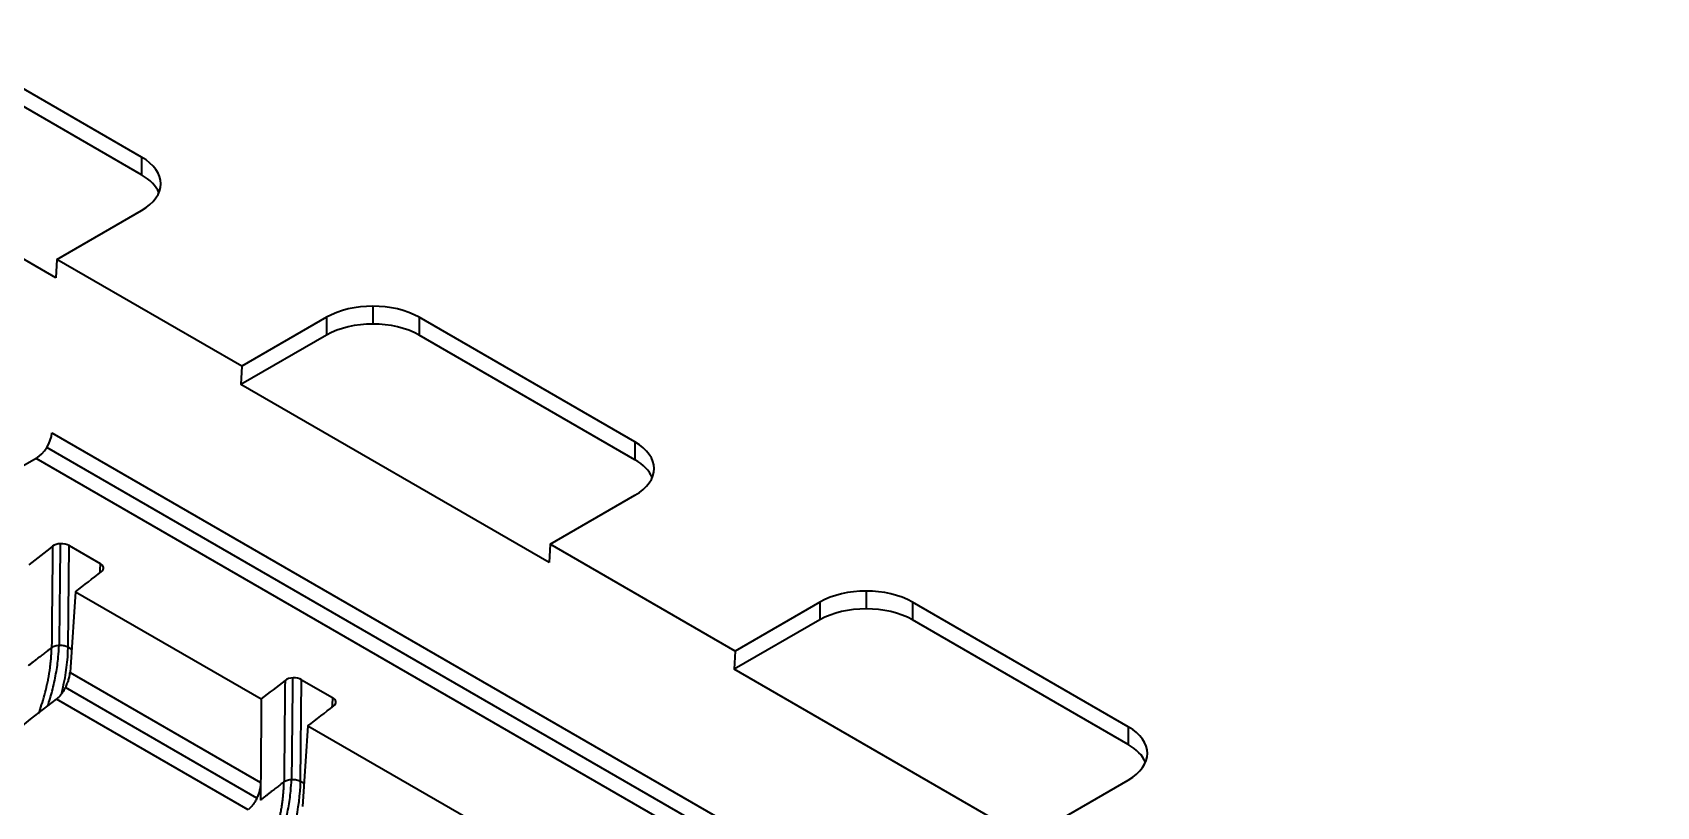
# Model space of a CAD drawing. Header units: millimetres. Extents: x 256 to 2096, y 1004 to 2403.
# Drawn here: x 1774.8 to 1849.3, y 1424.9 to 1460.4 of the extents above; entities that cross this region are included whole.
import ezdxf

# ---------------------------------------------------------------- set-up
doc = ezdxf.new("R2010")
doc.units = ezdxf.units.MM
doc.layers.add('1', color=7, linetype='Continuous', true_color=0xffffff)

msp = doc.modelspace()

# ---------------------------------------------------------------- linework, layer by layer
at = {"layer": '1', "color": 7, "linetype": 'Continuous', "lineweight": 35}
for p, q in [((1779.763, 1454.654), (1769.863, 1460.37)), ((1779.763, 1453.838), (1769.863, 1459.553)), ((1775.837, 1449.121), (1761.695, 1457.286)), ((1779.763, 1454.654), (1779.763, 1453.838)), ((1775.874, 1449.959), (1779.763, 1452.205)), ((1775.874, 1449.959), (1775.837, 1449.121)), ((1784.359, 1445.06), (1775.874, 1449.959)), ((1790.37, 1447.813), (1790.37, 1446.996)), ((1788.248, 1447.306), (1784.359, 1445.06)), ((1788.248, 1447.306), (1788.248, 1446.489)), ((1802.39, 1441.59), (1792.491, 1447.306)), ((1792.491, 1447.306), (1792.491, 1446.489)), ((1788.248, 1446.489), (1784.322, 1444.222)), ((1802.39, 1440.774), (1792.491, 1446.489)), ((1784.359, 1445.06), (1784.322, 1444.222)), ((1798.464, 1436.057), (1784.322, 1444.222)), ((1775.65, 1442.012), (1900.688, 1369.821)), ((1802.39, 1441.59), (1802.39, 1440.774)), ((1774.923, 1440.835), (1770.531, 1438.299)), ((1899.996, 1368.624), (1774.923, 1440.835)), ((1900.475, 1369.126), (1775.412, 1441.331)), ((1798.501, 1436.895), (1802.39, 1439.141)), ((1776.394, 1432.181), (1776.442, 1436.835)), ((1776.442, 1436.835), (1777.866, 1436.013)), ((1798.501, 1436.895), (1798.464, 1436.057)), ((1806.987, 1431.996), (1798.501, 1436.895)), ((1812.997, 1434.749), (1812.997, 1433.933)), ((1776.735, 1434.717), (1785.254, 1429.799)), ((1810.876, 1434.242), (1806.987, 1431.996)), ((1810.876, 1434.242), (1810.876, 1433.425)), ((1815.118, 1434.242), (1815.118, 1433.425)), ((1825.018, 1428.526), (1815.118, 1434.242)), ((1810.876, 1433.425), (1806.95, 1431.158)), ((1825.018, 1427.71), (1815.118, 1433.425)), ((1776.394, 1432.181), (1776.555, 1432.087)), ((1806.987, 1431.996), (1806.95, 1431.158)), ((1776.482, 1431.018), (1785.225, 1425.971)), ((1821.092, 1422.994), (1806.95, 1431.158)), ((1785.05, 1425.253), (1776.273, 1430.32)), ((1787.054, 1426.026), (1787.102, 1430.68)), ((1787.102, 1430.68), (1788.526, 1429.858)), ((1784.645, 1424.708), (1775.854, 1429.784)), ((1787.395, 1428.563), (1795.914, 1423.644)), ((1825.018, 1428.526), (1825.018, 1427.71)), ((1787.054, 1426.026), (1787.215, 1425.933)), ((1821.129, 1423.831), (1825.018, 1426.077))]:
    msp.add_line(p, q, dxfattribs=at)
for centre, major_axis, ratio, start_param, end_param in [((1777.642, 1453.429), (3, 0), 0.57735, 5.497787, 7.068583), ((1777.642, 1452.613), (3, 0), 0.57735, 0.237926, 0.785398), ((1790.37, 1446.081), (3, 0), 0.57735, 0.785398, 2.356194), ((1790.37, 1445.264), (3, 0), 0.57735, 0.785398, 2.356194), ((1774.941, 1441.645), (0.522, 0.859), 0.562044, 3.939413, 5.457849), ((1800.269, 1440.365), (3, 0), 0.57735, 5.497787, 7.068583), ((1800.269, 1439.549), (3, 0), 0.57735, 0.237926, 0.785398), ((1776.087, 1436.629), (0.503, 0), 0.578764, 0.786042, 2.502079), ((1777.51, 1435.808), (0.503, 0.001), 0.576477, 5.644917, 7.066619), ((1812.997, 1433.017), (3, 0), 0.57735, 0.785398, 2.356194), ((1812.997, 1432.2), (3, 0), 0.57735, 0.785398, 2.356194), ((1786.747, 1430.474), (0.503, 0), 0.578764, 0.786042, 2.502079), ((1788.169, 1429.653), (0.503, 0.001), 0.576477, 5.644917, 7.066619), ((1822.896, 1427.302), (3, 0), 0.57735, 5.497787, 7.068583), ((1822.896, 1426.485), (3, 0), 0.57735, 0.237926, 0.785398)]:
    msp.add_ellipse(centre, major_axis=major_axis, ratio=ratio, start_param=start_param, end_param=end_param, dxfattribs=at)
for points in [[(1775.684, 1436.802), (1775.321, 1436.519), (1774.957, 1436.236), (1774.595, 1435.953)], [(1775.684, 1436.802), (1775.668, 1435.252), (1775.652, 1433.703), (1775.636, 1432.153)], [(1776.735, 1434.717), (1777.128, 1435.023), (1777.521, 1435.329), (1777.914, 1435.635)], [(1777.866, 1436.013), (1777.856, 1435.866), (1777.845, 1435.72), (1777.835, 1435.573)], [(1776.735, 1434.717), (1776.651, 1433.484), (1776.566, 1432.251), (1776.482, 1431.018)], [(1786.344, 1430.648), (1785.98, 1430.365), (1785.617, 1430.082), (1785.254, 1429.799)], [(1786.344, 1430.648), (1786.328, 1429.098), (1786.312, 1427.548), (1786.296, 1425.998)], [(1785.254, 1429.799), (1785.244, 1428.523), (1785.235, 1427.247), (1785.225, 1425.971)], [(1788.526, 1429.858), (1788.515, 1429.712), (1788.505, 1429.565), (1788.495, 1429.419)], [(1787.395, 1428.563), (1787.788, 1428.869), (1788.181, 1429.175), (1788.574, 1429.481)], [(1787.395, 1428.563), (1787.31, 1427.33), (1787.226, 1426.097), (1787.142, 1424.864)], [(1785.225, 1425.971), (1785.223, 1425.699), (1785.221, 1425.428), (1785.219, 1425.156)]]:
    msp.add_open_spline(points, degree=3, dxfattribs=at)
for points, knots in [([(1776.029, 1436.918), (1776.022, 1436.228), (1776.015, 1435.538), (1776.003, 1434.417), (1775.999, 1433.986), (1775.99, 1433.123), (1775.986, 1432.692), (1775.981, 1432.261)], [0, 0, 0, 0, 0.444409, 0.444409, 0.722204, 0.722204, 1, 1, 1, 1]), ([(1775.636, 1432.153), (1775.626, 1432.145), (1775.601, 1432.126), (1775.559, 1432.092), (1775.505, 1432.05), (1775.439, 1431.999), (1775.363, 1431.939), (1775.279, 1431.872), (1775.189, 1431.802), (1775.089, 1431.724), (1774.982, 1431.641), (1774.87, 1431.553), (1774.762, 1431.469), (1774.659, 1431.389), (1774.592, 1431.336), (1774.559, 1431.311)], [0, 0, 0, 0, 0.028795, 0.068197, 0.118207, 0.178823, 0.250047, 0.330452, 0.413789, 0.50006, 0.608338, 0.71247, 0.812458, 0.908301, 1, 1, 1, 1]), ([(1775.038, 1429.113), (1775.087, 1429.248), (1775.185, 1429.536), (1775.315, 1429.977), (1775.409, 1430.355), (1775.472, 1430.655), (1775.513, 1430.878), (1775.549, 1431.098), (1775.571, 1431.266), (1775.585, 1431.382), (1775.593, 1431.448), (1775.599, 1431.514), (1775.606, 1431.579), (1775.611, 1431.644), (1775.616, 1431.709), (1775.621, 1431.773), (1775.625, 1431.838), (1775.628, 1431.901), (1775.631, 1431.965), (1775.633, 1432.028), (1775.635, 1432.091), (1775.636, 1432.132), (1775.636, 1432.153)], [0, 0, 0, 0, 0.13203, 0.27781, 0.423864, 0.496252, 0.568474, 0.640662, 0.712946, 0.735094, 0.757217, 0.779319, 0.801403, 0.823473, 0.845534, 0.867588, 0.88964, 0.911694, 0.933753, 0.955821, 0.977902, 1, 1, 1, 1]), ([(1775.462, 1429.477), (1775.536, 1429.703), (1775.602, 1429.93), (1775.731, 1430.424), (1775.79, 1430.692), (1775.884, 1431.214), (1775.92, 1431.471), (1775.962, 1431.904), (1775.974, 1432.084), (1775.979, 1432.261)], [0, 0, 0, 0, 0.239321, 0.239321, 0.518896, 0.518896, 0.798471, 0.798471, 1, 1, 1, 1]), ([(1775.636, 1432.16), (1775.657, 1432.175), (1775.682, 1432.188), (1775.736, 1432.212), (1775.766, 1432.223), (1775.829, 1432.24), (1775.862, 1432.247), (1775.931, 1432.257), (1775.966, 1432.26), (1776.038, 1432.263), (1776.074, 1432.262), (1776.145, 1432.256), (1776.18, 1432.251), (1776.248, 1432.238), (1776.28, 1432.229), (1776.341, 1432.209), (1776.369, 1432.197), (1776.394, 1432.183)], [0, 0, 0, 0, 0.125, 0.125, 0.25, 0.25, 0.375, 0.375, 0.5, 0.5, 0.625, 0.625, 0.75, 0.75, 0.875, 0.875, 1, 1, 1, 1]), ([(1776.085, 1430.013), (1776.108, 1430.101), (1776.29, 1430.846), (1776.386, 1431.578), (1776.394, 1432.181)], [0, 0, 0, 0, 0.117485, 1, 1, 1, 1]), ([(1775.854, 1429.784), (1775.893, 1429.813), (1775.931, 1429.848), (1775.987, 1429.905), (1776.006, 1429.926), (1776.033, 1429.958), (1776.043, 1429.969), (1776.061, 1429.991), (1776.07, 1430.002), (1776.115, 1430.061), (1776.15, 1430.11), (1776.199, 1430.188), (1776.215, 1430.215), (1776.239, 1430.257), (1776.247, 1430.271), (1776.262, 1430.299), (1776.269, 1430.313), (1776.305, 1430.383), (1776.332, 1430.441), (1776.361, 1430.515), (1776.367, 1430.53), (1776.378, 1430.559), (1776.384, 1430.574), (1776.399, 1430.619), (1776.409, 1430.649), (1776.435, 1430.737), (1776.45, 1430.795), (1776.463, 1430.866), (1776.466, 1430.881), (1776.47, 1430.909), (1776.476, 1430.951), (1776.481, 1430.991), (1776.482, 1431.018)], [0, 0, 0, 0, 0.125, 0.125, 0.1875, 0.1875, 0.21875, 0.21875, 0.25, 0.25, 0.375, 0.375, 0.4375, 0.4375, 0.46875, 0.46875, 0.5, 0.5, 0.625, 0.625, 0.65625, 0.65625, 0.6875, 0.6875, 0.75, 0.75, 0.875, 0.875, 0.90625, 0.90625, 0.9375, 1, 1, 1, 1]), ([(1786.689, 1430.763), (1786.682, 1430.073), (1786.675, 1429.384), (1786.663, 1428.262), (1786.659, 1427.831), (1786.65, 1426.969), (1786.645, 1426.538), (1786.641, 1426.106)], [0, 0, 0, 0, 0.444409, 0.444409, 0.722204, 0.722204, 1, 1, 1, 1]), ([(1763.293, 1419.962), (1763.797, 1420.379), (1764.313, 1420.792), (1765.355, 1421.613), (1765.881, 1422.02), (1766.672, 1422.632), (1766.936, 1422.836), (1767.462, 1423.244), (1768.25, 1423.856), (1769.037, 1424.469), (1770.085, 1425.287), (1770.609, 1425.696), (1771.658, 1426.514), (1773.231, 1427.74), (1774.805, 1428.966), (1775.854, 1429.784)], [0, 0, 0, 0, 0.125, 0.125, 0.25, 0.25, 0.3125, 0.3125, 0.375, 0.5, 0.5, 0.625, 0.625, 0.75, 1, 1, 1, 1]), ([(1785.225, 1425.971), (1785.224, 1425.915), (1785.22, 1425.859), (1785.209, 1425.771), (1785.204, 1425.741), (1785.193, 1425.681), (1785.186, 1425.651), (1785.164, 1425.559), (1785.146, 1425.499), (1785.115, 1425.409), (1785.103, 1425.379), (1785.079, 1425.319), (1785.067, 1425.289), (1785.027, 1425.203), (1784.998, 1425.147), (1784.959, 1425.08), (1784.951, 1425.067), (1784.934, 1425.041), (1784.926, 1425.028), (1784.901, 1424.99), (1784.884, 1424.965), (1784.832, 1424.895), (1784.796, 1424.852), (1784.75, 1424.803), (1784.74, 1424.793), (1784.721, 1424.775), (1784.693, 1424.748), (1784.664, 1424.723), (1784.645, 1424.708)], [0, 0, 0, 0, 0.125, 0.125, 0.1875, 0.1875, 0.25, 0.25, 0.375, 0.375, 0.4375, 0.4375, 0.5, 0.5, 0.625, 0.625, 0.65625, 0.65625, 0.6875, 0.6875, 0.75, 0.75, 0.875, 0.875, 0.90625, 0.90625, 0.9375, 1, 1, 1, 1]), ([(1786.296, 1425.998), (1786.285, 1425.99), (1786.261, 1425.971), (1786.218, 1425.938), (1786.164, 1425.896), (1786.099, 1425.844), (1786.023, 1425.784), (1785.939, 1425.718), (1785.849, 1425.648), (1785.749, 1425.57), (1785.642, 1425.486), (1785.53, 1425.399), (1785.422, 1425.315), (1785.319, 1425.235), (1785.251, 1425.182), (1785.219, 1425.156)], [0, 0, 0, 0, 0.028795, 0.068197, 0.118206, 0.178822, 0.250044, 0.330448, 0.413784, 0.500053, 0.60833, 0.712462, 0.812452, 0.908297, 1, 1, 1, 1]), ([(1785.697, 1422.958), (1785.747, 1423.094), (1785.845, 1423.382), (1785.975, 1423.823), (1786.068, 1424.201), (1786.131, 1424.501), (1786.173, 1424.723), (1786.208, 1424.944), (1786.231, 1425.111), (1786.245, 1425.228), (1786.252, 1425.294), (1786.259, 1425.36), (1786.265, 1425.425), (1786.271, 1425.49), (1786.276, 1425.555), (1786.28, 1425.619), (1786.284, 1425.683), (1786.288, 1425.747), (1786.291, 1425.81), (1786.293, 1425.873), (1786.295, 1425.936), (1786.295, 1425.978), (1786.296, 1425.998)], [0, 0, 0, 0, 0.13203, 0.27781, 0.423864, 0.496252, 0.568474, 0.640662, 0.712946, 0.735094, 0.757217, 0.779319, 0.801403, 0.823473, 0.845534, 0.867588, 0.88964, 0.911694, 0.933753, 0.955821, 0.977902, 1, 1, 1, 1]), ([(1786.122, 1423.323), (1786.195, 1423.548), (1786.262, 1423.775), (1786.391, 1424.27), (1786.45, 1424.538), (1786.544, 1425.06), (1786.58, 1425.316), (1786.622, 1425.75), (1786.633, 1425.93), (1786.639, 1426.106)], [0, 0, 0, 0, 0.239321, 0.239321, 0.518896, 0.518896, 0.79847, 0.79847, 1, 1, 1, 1]), ([(1786.296, 1426.006), (1786.317, 1426.02), (1786.342, 1426.034), (1786.396, 1426.058), (1786.425, 1426.068), (1786.488, 1426.086), (1786.522, 1426.093), (1786.59, 1426.103), (1786.626, 1426.106), (1786.698, 1426.108), (1786.734, 1426.107), (1786.805, 1426.102), (1786.84, 1426.097), (1786.907, 1426.083), (1786.94, 1426.075), (1787, 1426.054), (1787.028, 1426.042), (1787.054, 1426.029)], [0, 0, 0, 0, 0.125, 0.125, 0.25, 0.25, 0.375, 0.375, 0.5, 0.5, 0.625, 0.625, 0.75, 0.75, 0.875, 0.875, 1, 1, 1, 1]), ([(1786.745, 1423.859), (1786.767, 1423.946), (1786.95, 1424.692), (1787.046, 1425.423), (1787.054, 1426.026)], [0, 0, 0, 0, 0.117485, 1, 1, 1, 1])]:
    msp.add_open_spline(points, degree=3, knots=knots, dxfattribs=at)

doc.saveas('drawing.dxf')
